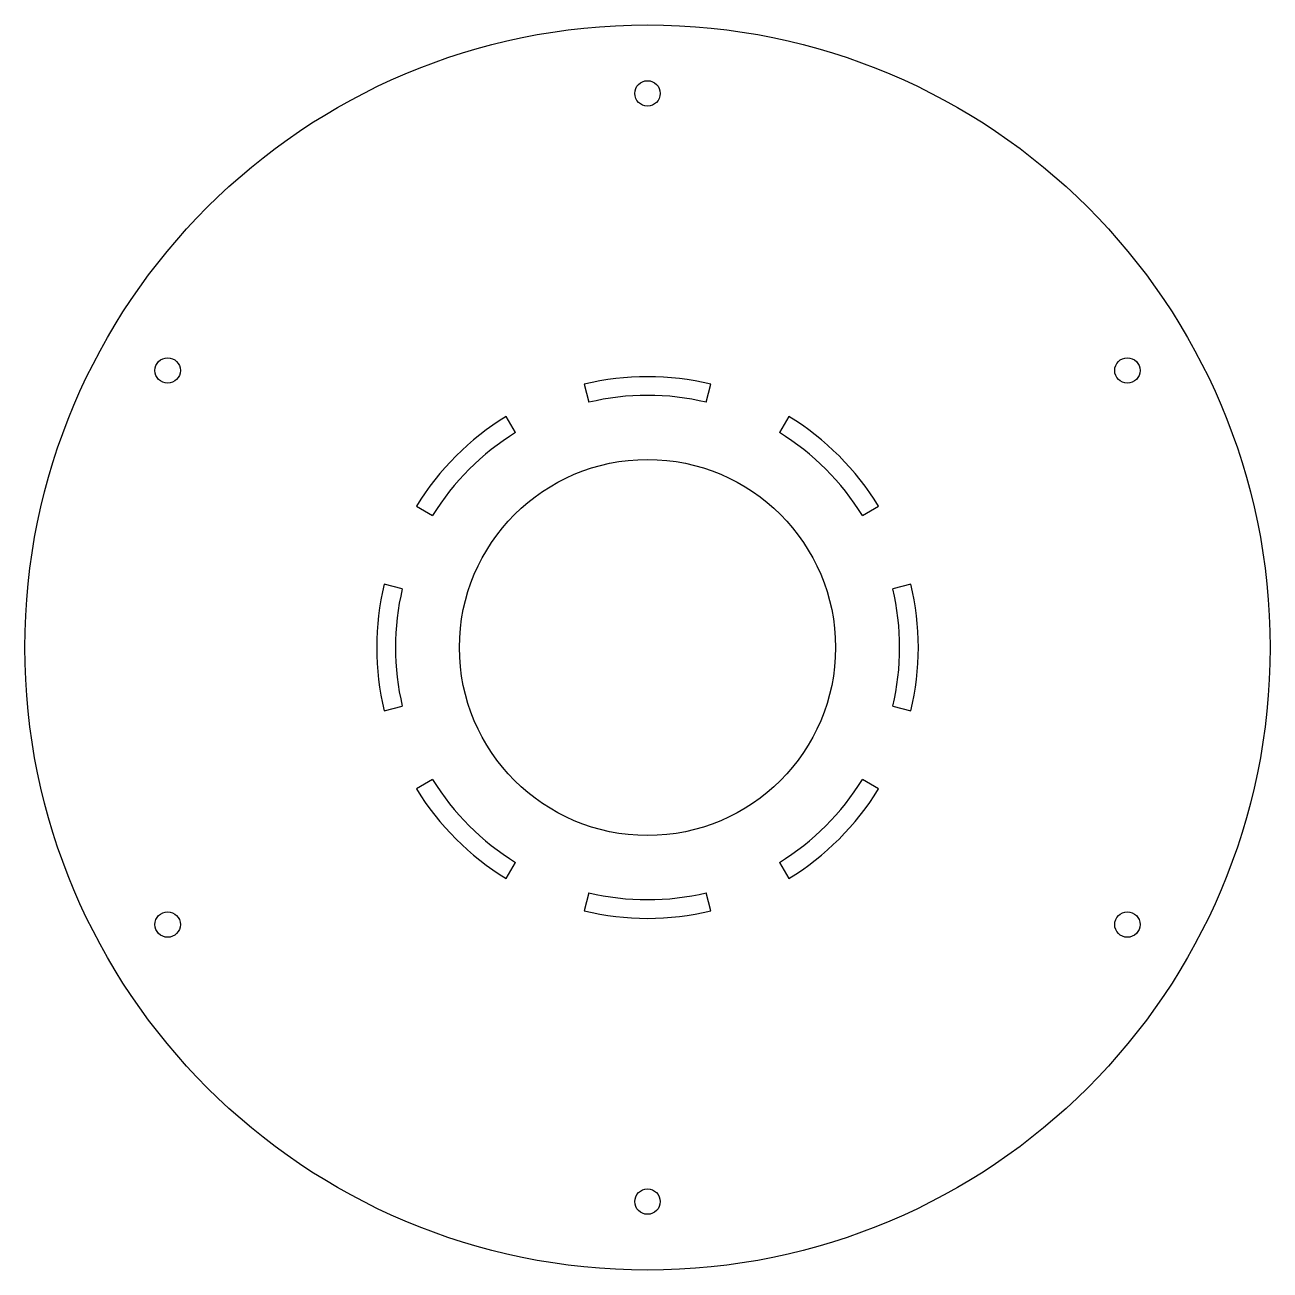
# Model space of a CAD drawing. Header units: millimetres. Extents: x 52 to 552, y 54 to 554.
import ezdxf

# ---------------------------------------------------------------- set-up
doc = ezdxf.new("R2010")
doc.units = ezdxf.units.MM

msp = doc.modelspace()

# ---------------------------------------------------------------- linework, layer by layer
at = {"color": 7, "linetype": 'Continuous', "lineweight": 25}
for p, q in [((276.55, 409.69), (278.38, 402.41)), ((325.57, 402.41), (327.41, 409.69)), ((249.03, 390.26), (245.19, 396.7)), ((358.76, 396.7), (354.92, 390.26)), ((209.23, 360.74), (215.67, 356.89)), ((388.28, 356.89), (394.72, 360.74)), ((203.51, 327.54), (196.24, 329.38)), ((407.71, 329.38), (400.44, 327.54)), ((196.24, 278.52), (203.51, 280.36)), ((400.44, 280.36), (407.71, 278.52)), ((215.67, 251.01), (209.23, 247.17)), ((394.72, 247.17), (388.28, 251.01)), ((245.19, 211.2), (249.03, 217.65)), ((354.92, 217.65), (358.76, 211.2)), ((278.38, 205.49), (276.55, 198.22)), ((327.41, 198.22), (325.57, 205.49))]:
    msp.add_line(p, q, dxfattribs=at)
for centre, radius in [((301.98, 303.95), 250), ((301.98, 526.45), 5.1), ((109.29, 415.2), 5.1), ((494.67, 415.2), 5.1), ((301.98, 303.95), 75.5), ((109.29, 192.7), 5.1), ((494.67, 192.7), 5.1), ((301.98, 81.45), 5.1)]:
    msp.add_circle(centre, radius, dxfattribs=at)
for radius, start, end in [(108.75, 76.4768, 103.5232), (101.25, 76.5255, 103.4745), (108.75, 121.4768, 148.5232), (108.75, 31.4768, 58.5232), (101.25, 121.5255, 148.4745), (101.25, 31.5255, 58.4745), (108.75, 166.4768, 193.5232), (101.25, 166.5255, 193.4745), (101.25, 346.5255, 13.4745), (108.75, 346.4768, 13.5232), (101.25, 211.5255, 238.4745), (101.25, 301.5255, 328.4745), (108.75, 211.4768, 238.5232), (108.75, 301.4768, 328.5232), (101.25, 256.5255, 283.4745), (108.75, 256.4768, 283.5232)]:
    msp.add_arc((301.98, 303.95), radius, start, end, dxfattribs=at)

doc.saveas('drawing.dxf')
